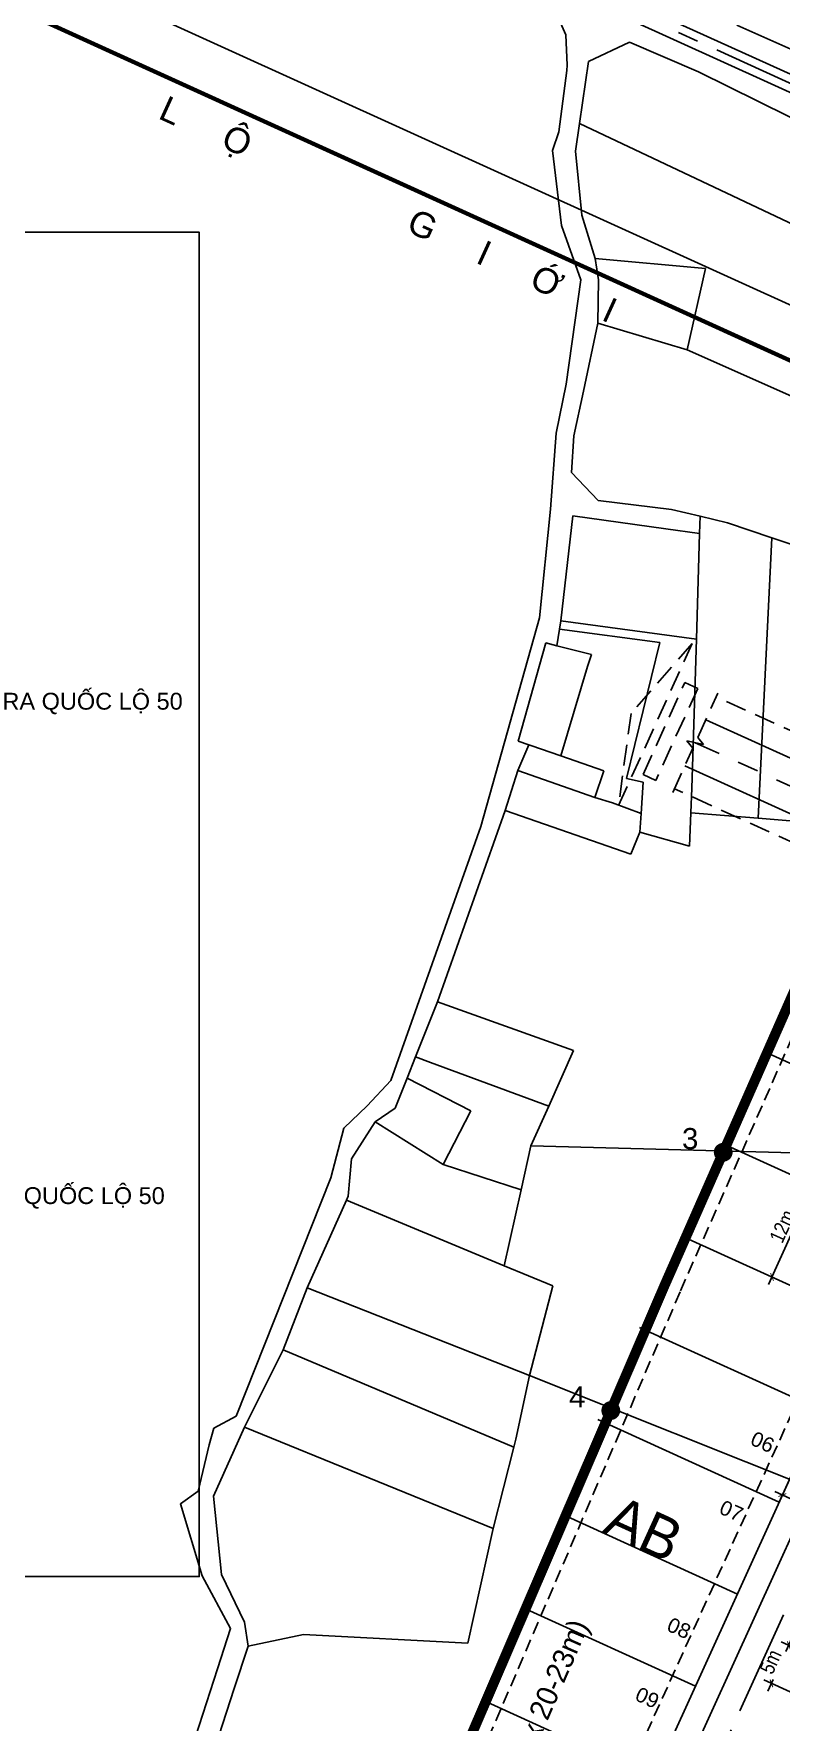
# Model space of a CAD drawing. Extents: x 597165 to 598689, y 1181586 to 1183364.
# Drawn here: x 597419.2 to 597508, y 1183049.2 to 1183249.8 of the extents above; entities that cross this region are included whole.
import ezdxf
from ezdxf.enums import TextEntityAlignment as Align

# ---------------------------------------------------------------- set-up
doc = ezdxf.new("R2010")
doc.units = 0
doc.header["$MEASUREMENT"] = 0
for name, pattern in [('CENTER', [2, 1.25, -0.25, 0.25, -0.25]), ('DASHED', [0.75, 0.5, -0.25]), ('LOGIOI', [4, 3, -1])]:
    doc.linetypes.add(name, pattern=pattern)
doc.layers.get('0').update_dxf_attribs({"linetype": 'CONTINUOUS'})
doc.layers.get('DEFPOINTS').update_dxf_attribs({"color": 8, "linetype": 'CONTINUOUS'})
for name, color, linetype in [('5', 5, 'CONTINUOUS'), ('CGXD', 3, 'CONTINUOUS'), ('DIM-T', 7, 'CONTINUOUS'), ('DTEXT', 7, 'CONTINUOUS'), ('DTEXT-TENLO', 4, 'CONTINUOUS'), ('MOCRANH', 7, 'CONTINUOUS'), ('NEN-HT', 8, 'CONTINUOUS'), ('NET-LENGOAI', 4, 'CONTINUOUS'), ('NET-LETRONG', 5, 'CONTINUOUS'), ('NET-LO-GIOI-DIEN-GIOI', 7, 'CENTER'), ('NET-PLO', 2, 'CONTINUOUS'), ('NET-TIM', 2, 'CENTER'), ('RANH_QUY_HOACH', 7, 'LOGIOI'), ('RANHGIAODAT', 150, 'LOGIOI'), ('TEXT-SOLO', 7, 'CONTINUOUS')]:
    doc.layers.add(name, color=color, linetype=linetype)
doc.styles.add('AVO', font='VHELVEN.TTF')
doc.styles.add('VHEL-C-R', font='VHELVCN.TTF')
doc.styles.add('VHEL-R', font='VHELVEN.TTF')
doc.styles.add('VHELVEB', font='VHELVEB.TTF')
doc.styles.add('VTIMES-R', font='VAPTIMN.TTF')
doc.dimstyles.new('TL1000', dxfattribs={"dimscale": 0, "dimtxt": 2, "dimasz": 0.7, "dimexe": 1, "dimexo": 1, "dimgap": 0.5, "dimtad": 1, "dimdec": 1, "dimzin": 12, "dimtxsty": 'VHEL-C-R', "dimblk1": 'ARCHTICK', "dimblk2": 'ARCHTICK', "dimsah": 1, "dimcen": -0.09, "dimdle": 1, "dimclrd": 256, "dimclre": 256, "dimclrt": 256, "dimazin": 3, "dimtfac": 0.005, "dimtdec": 1, "dimtix": 1, "dimtmove": 0, "dimatfit": 3, "dimtolj": 1, "dimtzin": 0})

# ---------------------------------------------------------------- blocks, each defined once
blk = doc.blocks.new('_ARCHTICK')
at = {"color": 0, "linetype": 'BYBLOCK', "const_width": 0.15}
blk.add_lwpolyline([(-0.5, -0.5), (0.5, 0.5)], dxfattribs=at)
blk = doc.blocks.new('*D991')
at = {"linetype": 'BYBLOCK'}
blk.add_line((597506.5, 1183101.18), (597512.29, 1183113.93), dxfattribs=at)
at = {"layer": 'DEFPOINTS', "color": 0, "linetype": 'BYBLOCK'}
for p in [(597511.88, 1183113.02), (597511.88, 1183113.02), (597506.91, 1183102.09)]:
    blk.add_point(p, dxfattribs=at)
at = {"linetype": 'BYBLOCK', "xscale": 0.7, "yscale": 0.7, "zscale": 0.7}
for p, rotation in [((597511.88, 1183113.02), 65.55248368399015), ((597506.91, 1183102.09), 245.5524836839901)]:
    blk.add_blockref('_ARCHTICK', p, dxfattribs=dict(at, rotation=rotation))
at = {"linetype": 'BYBLOCK', "insert": (597508.14, 1183108.12), "char_height": 1.75, "attachment_point": 5, "rotation": 65.5525, "style": 'VHEL-C-R'}
blk.add_mtext('\\A1;12m', dxfattribs=at)
blk = doc.blocks.new('*D818')
at = {"linetype": 'BYBLOCK'}
for p, q in [((597511.04, 1183082.55), (597507.73, 1183075.27)), ((597521.96, 1183077.59), (597518.65, 1183070.3)), ((597507.23, 1183076.59), (597519.97, 1183070.8))]:
    blk.add_line(p, q, dxfattribs=at)
at = {"layer": 'DEFPOINTS', "color": 0, "linetype": 'BYBLOCK'}
for p in [(597511.45, 1183083.46), (597522.37, 1183078.5), (597519.06, 1183071.21)]:
    blk.add_point(p, dxfattribs=at)
at = {"linetype": 'BYBLOCK', "xscale": 0.7, "yscale": 0.7, "zscale": 0.7}
for p, rotation in [((597508.14, 1183076.18), 155.5524836854623), ((597519.06, 1183071.21), 335.5524836854623)]:
    blk.add_blockref('_ARCHTICK', p, dxfattribs=dict(at, rotation=rotation))
at = {"linetype": 'BYBLOCK', "insert": (597514.17, 1183074.95), "char_height": 1.75, "attachment_point": 5, "rotation": 335.5525, "style": 'VHEL-C-R'}
blk.add_mtext('\\A1;12m', dxfattribs=at)
blk = doc.blocks.new('*D633')
at = {"linetype": 'BYBLOCK'}
for p, q in [((597511.57, 1183057.13), (597507.99, 1183058.76)), ((597509.31, 1183059.26), (597508.56, 1183057.6)), ((597509.5, 1183052.6), (597505.93, 1183054.22)), ((597506.42, 1183052.9), (597507.04, 1183054.26))]:
    blk.add_line(p, q, dxfattribs=at)
at = {"layer": 'DEFPOINTS', "color": 0, "linetype": 'BYBLOCK'}
for p in [(597512.48, 1183056.72), (597506.84, 1183053.81), (597510.41, 1183052.18)]:
    blk.add_point(p, dxfattribs=at)
at = {"linetype": 'BYBLOCK', "xscale": 0.7, "yscale": 0.7, "zscale": 0.7}
for p, rotation in [((597508.9, 1183058.35), 65.55248368493525), ((597506.84, 1183053.81), 245.5524836849353)]:
    blk.add_blockref('_ARCHTICK', p, dxfattribs=dict(at, rotation=rotation))
at = {"linetype": 'BYBLOCK', "insert": (597506.75, 1183056.38), "char_height": 1.75, "attachment_point": 5, "rotation": 65.5525, "style": 'VHEL-C-R'}
blk.add_mtext('\\A1;5m', dxfattribs=at)

msp = doc.modelspace()

# ---------------------------------------------------------------- linework, layer by layer
at = {"layer": '5'}
msp.add_lwpolyline([(597295.5854, 1183226.2129), (597438.846, 1183226.2129), (597438.846, 1183066.4974), (597295.5854, 1183066.4974)], close=True, dxfattribs=at)
at = {"layer": 'CGXD', "linetype": 'DASHED', "ltscale": 3}
msp.add_lwpolyline([(597532.2426, 1183136.4456), (597530.6327, 1183140.7395), (597516.611, 1183147.114), (597495.9975, 1183100.3412), (597451.2167, 1182996.142), (597462.5528, 1182990.9884), (597466.8467, 1182992.5983)], close=True, dxfattribs=at)
at = {"layer": 'MOCRANH'}
msp.add_lwpolyline([(598297.3967, 1182239.54), (598213.8261, 1182511.342), (598335.1729, 1182835.3919), (598344.6661, 1182860.743), (597547.8605, 1183222.9796), (597536.9709, 1183198.2708), (597494.1637, 1183101.1393), (597439.7212, 1182974.4588), (597407.6696, 1182885.2338), (597394.7271, 1182848.3776), (597374.3757, 1182758.7003), (597340.8217, 1182551.4599), (597340.2111, 1182461.6352), (597341.3721, 1182437.3595)], dxfattribs=at)
msp.add_lwpolyline([(598297.3967, 1182239.54), (598213.8261, 1182511.342), (598335.1729, 1182835.3919), (598344.6661, 1182860.743), (597547.8605, 1183222.9796), (597536.9709, 1183198.2708), (597494.1637, 1183101.1393), (597439.7212, 1182974.4588), (597407.6696, 1182885.2338), (597394.7271, 1182848.3776), (597374.3757, 1182758.7003), (597340.8217, 1182551.4599), (597340.2111, 1182461.6352), (597341.3721, 1182437.3595)], dxfattribs=at)
for points, const_width in [([(597500.5525, 1183116.903, 1), (597501.6694, 1183116.903, 1)], 1.1169), ([(597500.8317, 1183116.903, 1), (597501.3902, 1183116.903, 1)], 0.5585), ([(597487.1945, 1183086.2225, 1), (597488.3115, 1183086.2225, 1)], 1.1169), ([(597487.4738, 1183086.2225, 1), (597488.0322, 1183086.2225, 1)], 0.5585)]:
    msp.add_lwpolyline(points, format="xyb", close=True, dxfattribs=dict(at, const_width=const_width))
at = {"layer": 'NEN-HT', "linetype": 'CONTINUOUS'}
for p, q in [((597502.72, 1183250.79), (597509.13, 1183247.95)), ((597485.09, 1183246.48), (597489.96, 1183248.78)), ((597498.18, 1183245.27), (597489.96, 1183248.78)), ((597482.51, 1183245.43), (597481.59, 1183238.14)), ((597482.57, 1183246.04), (597482.51, 1183245.43)), ((597485.09, 1183246.48), (597484.03, 1183239.13)), ((597537, 1183226.07), (597498.18, 1183245.27)), ((597483.56, 1183235.82), (597484.03, 1183239.13)), ((597484.03, 1183239.13), (597528.53, 1183218.07)), ((597480.82, 1183235.92), (597481.59, 1183238.14)), ((597484.32, 1183228.24), (597483.56, 1183235.82)), ((597485.88, 1183223.1), (597484.32, 1183228.24)), ((597486.28, 1183220.55), (597485.88, 1183223.1)), ((597485.88, 1183223.1), (597498.99, 1183221.88)), ((597498.99, 1183221.88), (597496.81, 1183212.22)), ((597486.2, 1183215.4), (597486.28, 1183220.55)), ((597486.2, 1183215.4), (597484.52, 1183207.32)), ((597486.2, 1183215.4), (597496.81, 1183212.22)), ((597496.81, 1183212.22), (597513.98, 1183204.61)), ((597484.52, 1183207.32), (597483.37, 1183202)), ((597483.37, 1183202), (597483.07, 1183197.65)), ((597483.07, 1183197.65), (597486.24, 1183194.32)), ((597486.24, 1183194.32), (597494.96, 1183193.28)), ((597494.96, 1183193.28), (597498.36, 1183192.46)), ((597481.81, 1183180.04), (597483.24, 1183192.53)), ((597483.24, 1183192.53), (597494.29, 1183190.98)), ((597494.29, 1183190.98), (597498.3, 1183190.4)), ((597498.36, 1183192.46), (597498.3, 1183190.4)), ((597498.36, 1183192.46), (597501.63, 1183191.67)), ((597501.63, 1183191.67), (597506.9, 1183189.89)), ((597498.3, 1183190.4), (597497.95, 1183177.86)), ((597506.9, 1183189.89), (597505.26, 1183156.58)), ((597506.9, 1183189.89), (597510.79, 1183188.58)), ((597481.65, 1183179.06), (597481.34, 1183177.09)), ((597481.8, 1183180.04), (597481.65, 1183179.06)), ((597493.59, 1183177.45), (597481.65, 1183179.06)), ((597481.81, 1183180.04), (597481.8, 1183180.04)), ((597497.95, 1183177.86), (597481.81, 1183180.04)), ((597480.02, 1183177.42), (597476.74, 1183165.75)), ((597481.34, 1183177.09), (597480.02, 1183177.42)), ((597485.46, 1183176.05), (597481.34, 1183177.09)), ((597489.63, 1183161.31), (597493.59, 1183177.45)), ((597497.95, 1183177.86), (597497.4, 1183160.18)), ((597485, 1183174.61), (597485.46, 1183176.05)), ((597481.82, 1183164), (597485, 1183174.61)), ((597478, 1183165.31), (597476.7, 1183162.25)), ((597476.74, 1183165.75), (597478, 1183165.31)), ((597478, 1183165.31), (597478.25, 1183165.23)), ((597478.25, 1183165.23), (597481.82, 1183164)), ((597481.82, 1183164), (597486.92, 1183162.24)), ((597475.22, 1183157.52), (597476.7, 1183162.25)), ((597476.7, 1183162.25), (597485.84, 1183159.07)), ((597486.92, 1183162.24), (597485.84, 1183159.07)), ((597491.59, 1183160.88), (597489.63, 1183161.31)), ((597487.94, 1183158.4), (597485.84, 1183159.07)), ((597491.35, 1183157.16), (597491.59, 1183160.88)), ((597497.4, 1183160.18), (597497.28, 1183157.23)), ((597467.17, 1183134.76), (597475.22, 1183157.52)), ((597475.22, 1183157.52), (597490.13, 1183152.31)), ((597491.35, 1183157.16), (597487.94, 1183158.4)), ((597491.2, 1183154.92), (597491.35, 1183157.16)), ((597497.12, 1183153.26), (597497.28, 1183157.23)), ((597497.28, 1183157.23), (597505.26, 1183156.58)), ((597490.13, 1183152.31), (597491.2, 1183154.92)), ((597491.2, 1183154.92), (597497.12, 1183153.26)), ((597505.26, 1183156.58), (597515.34, 1183155.76)), ((597464.55, 1183128.23), (597467.17, 1183134.76)), ((597467.17, 1183134.76), (597483.33, 1183128.98)), ((597483.33, 1183128.98), (597480.38, 1183122.38)), ((597463.55, 1183125.72), (597464.55, 1183128.23)), ((597464.55, 1183128.23), (597466.34, 1183127.57)), ((597466.34, 1183127.57), (597480.38, 1183122.38)), ((597462.12, 1183122.16), (597463.55, 1183125.72)), ((597463.55, 1183125.72), (597471.11, 1183121.84)), ((597459.76, 1183120.54), (597462.12, 1183122.16)), ((597471.11, 1183121.84), (597467.83, 1183115.46)), ((597480.38, 1183122.38), (597478.27, 1183117.65)), ((597459.76, 1183120.54), (597456.95, 1183116.12)), ((597467.83, 1183115.46), (597459.76, 1183120.54)), ((597478.27, 1183117.65), (597477.11, 1183112.43)), ((597478.27, 1183117.65), (597530.09, 1183116.27)), ((597456.95, 1183116.12), (597456.55, 1183111.69)), ((597467.83, 1183115.46), (597477.11, 1183112.43)), ((597456.33, 1183111.22), (597451.67, 1183100.78)), ((597456.55, 1183111.69), (597456.33, 1183111.22)), ((597475.1, 1183103.43), (597456.33, 1183111.22)), ((597477.11, 1183112.43), (597475.1, 1183103.43)), ((597480.86, 1183101.04), (597475.1, 1183103.43)), ((597448.81, 1183093.43), (597451.67, 1183100.78)), ((597451.67, 1183100.78), (597478.1, 1183090.39)), ((597478.1, 1183090.39), (597480.86, 1183101.04)), ((597448.81, 1183093.43), (597444.22, 1183084.24)), ((597476.22, 1183081.89), (597448.81, 1183093.43)), ((597478.1, 1183090.39), (597476.46, 1183082.82)), ((597478.1, 1183090.39), (597553.75, 1183060.14)), ((597440.54, 1183076.04), (597444.22, 1183084.24)), ((597473.78, 1183072.19), (597444.22, 1183084.24)), ((597476.46, 1183082.82), (597476.22, 1183081.89)), ((597476.22, 1183081.89), (597473.78, 1183072.19)), ((597441.51, 1183066.75), (597440.54, 1183076.04)), ((597470.76, 1183058.58), (597473.78, 1183072.19)), ((597444.22, 1183061.09), (597441.51, 1183066.75)), ((597444.68, 1183058.22), (597444.22, 1183061.09)), ((597444.68, 1183058.22), (597451.22, 1183059.61)), ((597451.22, 1183059.61), (597470.76, 1183058.58)), ((597444.68, 1183058.22), (597443.02, 1183053.19)), ((597441.01, 1183055.53), (597430.2, 1183022.01)), ((597443.02, 1183053.19), (597432.54, 1183021.36))]:
    msp.add_line(p, q, dxfattribs=at)
for points in [[(597471.9551, 1183256.515), (597481.11, 1183252.59), (597482.42, 1183249.66), (597482.57, 1183246.04)], [(597456.04, 1183119.77), (597458.8, 1183122.43), (597461.6, 1183125.42), (597472.32, 1183155.6), (597479.3, 1183180.4), (597480.6, 1183193.31), (597481.25, 1183202.33), (597482.45, 1183208.17), (597484.21, 1183220.56), (597481.9, 1183227), (597480.82, 1183235.92)], [(597456.04, 1183119.77), (597454.48, 1183113.86), (597443.23, 1183085.57), (597440.58, 1183084.14)], [(597440.58, 1183084.14), (597440.05, 1183082.14), (597438.72, 1183076.65), (597436.62, 1183075.12), (597439.2, 1183066.6), (597442.58, 1183060.33), (597441.01, 1183055.53)]]:
    msp.add_lwpolyline(points, dxfattribs=at)
at = {"layer": 'NET-LENGOAI', "ltscale": 20}
for p, q in [((597660.4868, 1183173.9783), (597406.904, 1183289.2622)), ((597661.3146, 1183175.7989), (597416.2891, 1183287.1925)), ((597401.6639, 1183266.3792), (597722.2362, 1183120.6405)), ((597519.3604, 1183159.0459), (597499.0275, 1183168.2897)), ((597517.8175, 1183153.1564), (597496.5444, 1183162.8276)), ((597471.7945, 1182988.9839), (597538.2189, 1183135.0936))]:
    msp.add_line(p, q, dxfattribs=at)
at = {"layer": 'NET-LETRONG'}
for p, q in [((597399.1792, 1183260.9137), (597596.4003, 1183171.253)), ((597469.0634, 1182990.2255), (597535.4879, 1183136.3352))]:
    msp.add_line(p, q, dxfattribs=at)
at = {"layer": 'NET-LETRONG', "linetype": 'DASHED', "ltscale": 5}
for p, q in [((597488.6771, 1183158.1022), (597497.4288, 1183177.3528)), ((597497.4288, 1183177.3528), (597490.16, 1183169.0427)), ((597491.5851, 1183161.7868), (597496.5514, 1183172.7108)), ((597498.0843, 1183172.014), (597493.118, 1183161.0899)), ((597496.5514, 1183172.7108), (597498.0843, 1183172.014)), ((597498.0774, 1183166.1998), (597500.4678, 1183171.4577)), ((597520.8371, 1183161.6701), (597500.2691, 1183171.0207)), ((597490.16, 1183169.0427), (597488.6771, 1183158.1022)), ((597495.1042, 1183159.6597), (597497.4945, 1183164.9175)), ((597497.4945, 1183164.9175), (597496.7993, 1183165.7762)), ((597496.7993, 1183165.7762), (597498.7726, 1183165.3411)), ((597498.7726, 1183165.3411), (597498.0774, 1183166.1998)), ((597493.118, 1183161.0899), (597491.5851, 1183161.7868)), ((597516.811, 1183150.3186), (597495.3028, 1183160.0966))]:
    msp.add_line(p, q, dxfattribs=at)
at = {"layer": 'NET-LO-GIOI-DIEN-GIOI', "color": 5, "ltscale": 20, "const_width": 0.5}
msp.add_lwpolyline([(598343.4983, 1182831.6111), (597399.4473, 1183260.796)], dxfattribs=at)
at = {"layer": 'NET-PLO'}
for p, q in [((597527.6246, 1183119.0387), (597506.0647, 1183128.8403)), ((597522.6583, 1183108.1146), (597501.0983, 1183117.9162)), ((597517.6919, 1183097.1906), (597496.132, 1183106.9921)), ((597512.7256, 1183086.2665), (597491.1657, 1183096.068)), ((597507.7593, 1183075.3424), (597486.1994, 1183085.144)), ((597502.793, 1183064.4183), (597482.119, 1183073.8171)), ((597497.8267, 1183053.4942), (597477.2792, 1183062.8355)), ((597492.8604, 1183042.5701), (597472.5565, 1183051.8007))]:
    msp.add_line(p, q, dxfattribs=at)
at = {"layer": 'NET-TIM', "ltscale": 10}
for p, q in [((598148.9609, 1182953.0064), (597411.5966, 1183288.2274)), ((597518.824, 1183155.9943), (597497.786, 1183165.5587)), ((597469.973, 1182977.7286), (597545.5024, 1183143.8658))]:
    msp.add_line(p, q, dxfattribs=at)
at = {"layer": 'RANH_QUY_HOACH', "color": 1, "linetype": 'DASHED', "ltscale": 20, "const_width": 1.2, "flags": 128}
msp.add_lwpolyline([(598213.8261, 1182511.342), (598335.1729, 1182835.3919), (598344.6661, 1182860.743), (597547.8605, 1183222.9796), (597536.9709, 1183198.2708), (597494.1637, 1183101.1393), (597439.7212, 1182974.4588), (597407.6696, 1182885.2338), (597394.7271, 1182848.3776), (597374.3757, 1182758.7003), (597340.8217, 1182551.4599), (597340.2111, 1182461.6352), (597341.3721, 1182437.3595), (597345.3594, 1182366.2568), (597347.4489, 1182325.7368), (597346.6708, 1182267.2097), (597396.7196, 1181936.6184), (597442.3642, 1181957.8696), (597465.633, 1181971.3486), (597501.0995, 1181986.0417), (597656.5869, 1182038.5657), (597738.2962, 1182063.5406), (597807.4868, 1182085.32), (597867.7896, 1182104.3029), (597882.6286, 1182108.9741), (597915.464, 1182119.3104), (597990.1043, 1182142.8066), (598023.5178, 1182153.3249), (598090.3046, 1182174.3489), (598179.3376, 1182202.3758), (598297.3967, 1182239.54)], close=True, dxfattribs=at)
at = {"layer": 'RANH_QUY_HOACH', "color": 1, "linetype": 'CONTINUOUS', "ltscale": 20, "flags": 128}
msp.add_lwpolyline([(598297.3967, 1182239.54), (598213.8261, 1182511.342), (598335.1729, 1182835.3919), (598344.6661, 1182860.743), (597547.8605, 1183222.9796), (597536.9709, 1183198.2708), (597494.1637, 1183101.1393), (597439.7212, 1182974.4588), (597407.6696, 1182885.2338), (597394.7271, 1182848.3776), (597374.3757, 1182758.7003), (597340.8217, 1182551.4599), (597340.2111, 1182461.6352), (597341.3721, 1182437.3595)], dxfattribs=at)
at = {"layer": 'RANHGIAODAT', "color": 160, "linetype": 'CONTINUOUS', "ltscale": 2.5}
msp.add_lwpolyline([(598293.6241, 1182251.8099), (598213.8261, 1182511.342), (598335.1729, 1182835.3919), (598335.1729, 1182835.3919), (598335.1729, 1182835.3919), (598335.1729, 1182835.3919), (597536.9709, 1183198.2708), (597536.9709, 1183198.2708), (597536.9709, 1183198.2708), (597536.9709, 1183198.2708), (597536.9709, 1183198.2708), (597536.9709, 1183198.2708), (597536.9709, 1183198.2708), (597536.9709, 1183198.2708), (597536.9709, 1183198.2708), (597494.1637, 1183101.1393), (597439.7212, 1182974.4588), (597407.6696, 1182885.2338), (597394.7271, 1182848.3776), (597374.3757, 1182758.7003), (597340.8217, 1182551.4599), (597340.2111, 1182461.6352), (597341.3721, 1182437.3595)], dxfattribs=at)

# ---------------------------------------------------------------- texts
at = {"layer": '5', "color": 0, "style": 'VHEL-R'}
for p in [(597426.179, 1183169.4906), (597424.0466, 1183110.7538)]:
    msp.add_text('RA QUOÁC LOÄ 50', height=2, dxfattribs=at).set_placement(p, align=Align.CENTER)
at = {"layer": 'DTEXT', "style": 'VHEL-R'}
msp.add_text('L     OÄ                  G     I     ÔÙ     I', height=3, rotation=335.552484, dxfattribs=at).set_placement((597460.7017, 1183227.5724), align=Align.CENTER)
at = {"layer": 'DTEXT-TENLO', "style": 'VTIMES-R'}
for s, height, rotation, p in [('AB', 5, 335.552484, (597490.6611, 1183069.928)), ('( 14 Loâ 12m x 20-23m)', 2.5, 66.474432, (597478.4401, 1183045.1839))]:
    msp.add_text(s, height=height, rotation=rotation, dxfattribs=at).set_placement(p, align=Align.CENTER)
at = {"layer": 'MOCRANH', "color": 1, "style": 'VHELVEB'}
for s, p in [('3', (597497.185, 1183117.2813)), ('4', (597483.762, 1183086.5953))]:
    msp.add_text(s, height=2.5, dxfattribs=at).set_placement(p, align=Align.CENTER)
at = {"layer": 'TEXT-SOLO', "color": 3, "style": 'AVO'}
for s, p in [('06', (597505.4335, 1183081.6843)), ('07', (597501.7286, 1183073.5093)), ('08', (597495.5059, 1183059.5757)), ('09', (597491.7355, 1183051.3152))]:
    msp.add_text(s, height=1.75, rotation=335.786661, dxfattribs=at).set_placement(p, align=Align.CENTER)

# ---------------------------------------------------------------- dimensions: what is measured, and where the dimension line sits
at = {"layer": 'DIM-T', "color": 1}
dim = msp.add_linear_dim(base=(597511.8783, 1183113.0154), p1=(597506.912, 1183102.0913), p2=(597511.8783, 1183113.0154), angle=245.552484, dimstyle='TL1000', override={"dimscale": 1, "dimtxt": 1.75, "dimdsep": 46, "dimpost": 'm'}, dxfattribs=at)
dim.commit()
dim.dimension.update_dxf_attribs({"geometry": '*D991', "text_midpoint": (597508.1434, 1183108.1224)})
at = {"layer": 'DIM-T'}
dim = msp.add_aligned_dim(p1=(597511.4505, 1183083.4617), p2=(597522.3746, 1183078.4954), distance=-8, dimstyle='TL1000', override={"dimscale": 1, "dimtxt": 1.75, "dimpost": 'm'}, dxfattribs=at)
dim.commit()
dim.dimension.update_dxf_attribs({"geometry": '*D818', "text_midpoint": (597514.1708, 1183074.9476)})
dim = msp.add_linear_dim(base=(597506.8381, 1183053.8081), p1=(597512.4755, 1183056.7209), p2=(597510.4125, 1183052.1831), angle=245.552484, dimstyle='TL1000', override={"dimscale": 1, "dimtxt": 1.75, "dimpost": 'm'}, dxfattribs=at)
dim.commit()
dim.dimension.update_dxf_attribs({"geometry": '*D633', "text_midpoint": (597506.7468, 1183056.3781), "dimtype": 161})

doc.saveas('drawing.dxf')
